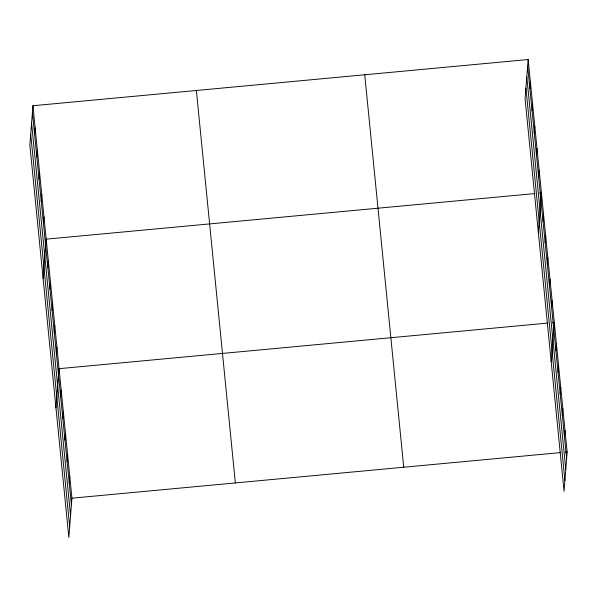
<?xml version="1.0" encoding="UTF-8"?>
<svg xmlns="http://www.w3.org/2000/svg" width="597" height="597" viewBox="0 0 597 597"><rect width="100%" height="100%" fill="white"/><g stroke="black" fill="none" stroke-linecap="round" stroke-linejoin="round"><path stroke-width="0.9" d="M32.939 105.729L29.85 145.019L68.834 537.472L71.931 498.182L32.939 105.729L528.166 59.528L567.15 451.981L564.061 491.271L525.069 98.818L528.166 59.528M34.626 134.631L35.148 127.967M36.835 156.869L37.357 150.205M39.044 179.107L39.574 172.443M41.253 201.346L41.783 194.682M43.462 223.591L43.991 216.92M43.103 278.456L46.2 239.158L534.919 193.57M47.82 267.411L48.342 260.747M49.961 288.993L50.484 282.329M52.103 310.582L52.633 303.918M54.252 332.163L54.775 325.499M56.394 353.752L56.916 347.088M55.969 407.96L59.066 368.67L547.785 323.081M60.685 396.923L61.207 390.251M62.827 418.504L63.349 411.84M64.969 440.093L65.498 433.422M67.118 461.675L67.64 455.011M69.259 483.257L69.782 476.593M529.845 88.431L530.375 81.767M532.054 110.676L532.584 104.005M534.263 132.915L534.793 126.243M536.472 155.153L537.001 148.481M538.688 177.391L539.21 170.727M538.33 232.255L541.419 192.965L539.561 193.137M543.039 221.211L543.561 214.547M545.18 242.8L545.71 236.136M547.33 264.381L547.852 257.717M549.471 285.97L549.994 279.299M551.613 307.552L552.143 300.888M551.195 361.767L554.285 322.47L552.426 322.649M555.904 350.723L556.426 344.059M558.046 372.304L558.576 365.64M560.195 393.893L560.717 387.229M562.337 415.475L562.859 408.811M564.478 437.064L565.008 430.4M71.931 498.182L560.65 452.586M565.292 452.153L567.15 451.981M527.636 66.192L566.628 458.645M526.793 76.961L565.777 469.414M525.92 88.057L564.904 480.503M364.737 74.774L403.729 467.227M196.368 90.483L235.352 482.936M32.417 112.393L71.401 504.846M31.574 123.161L70.558 515.614M30.701 134.25L69.685 526.703"/></g></svg>
